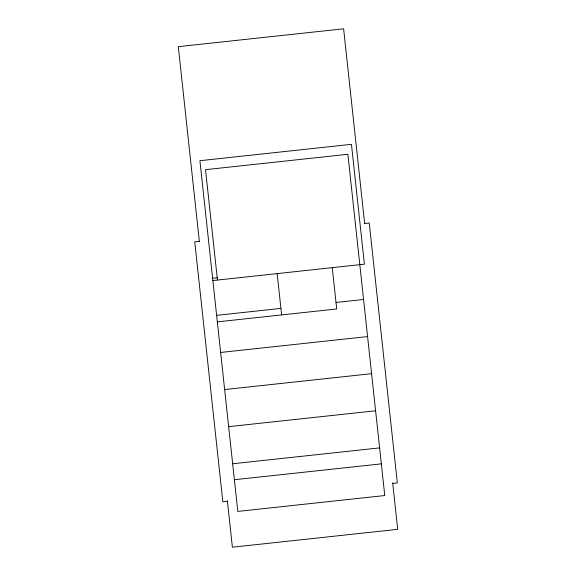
<?xml version="1.0" encoding="UTF-8"?>
<svg xmlns="http://www.w3.org/2000/svg" width="576" height="576" viewBox="0 0 576 576"><rect width="100%" height="100%" fill="white"/><g stroke="black" fill="none" stroke-linecap="round" stroke-linejoin="round"><path stroke-width="0.86" d="M199.339 241.366L194.746 241.862L222.833 501.775L227.426 501.278M364.651 223.502L369.245 223.006L397.332 482.918L392.738 483.415M212.616 278.244L217.21 277.747M212.861 280.555L364.399 264.175L351.454 144.324L199.915 160.697L237.809 511.416L384.761 495.54L347.882 154.289L205.531 169.668L217.454 280.058M216.626 315.353L280.915 308.405M336.017 302.45L363.571 299.47M217.332 321.869L336.722 308.966L332.258 267.653M220.637 352.454L367.582 336.571M224.64 389.556L371.592 373.68M228.65 426.658L375.602 410.782M232.661 463.766L379.606 447.883M234.389 479.736L381.334 463.853M364.666 223.654L343.613 28.8L178.301 46.663L199.354 241.517M392.681 482.861L397.699 529.337L232.387 547.2L227.362 500.724M277.157 273.607L281.621 314.921"/></g></svg>
